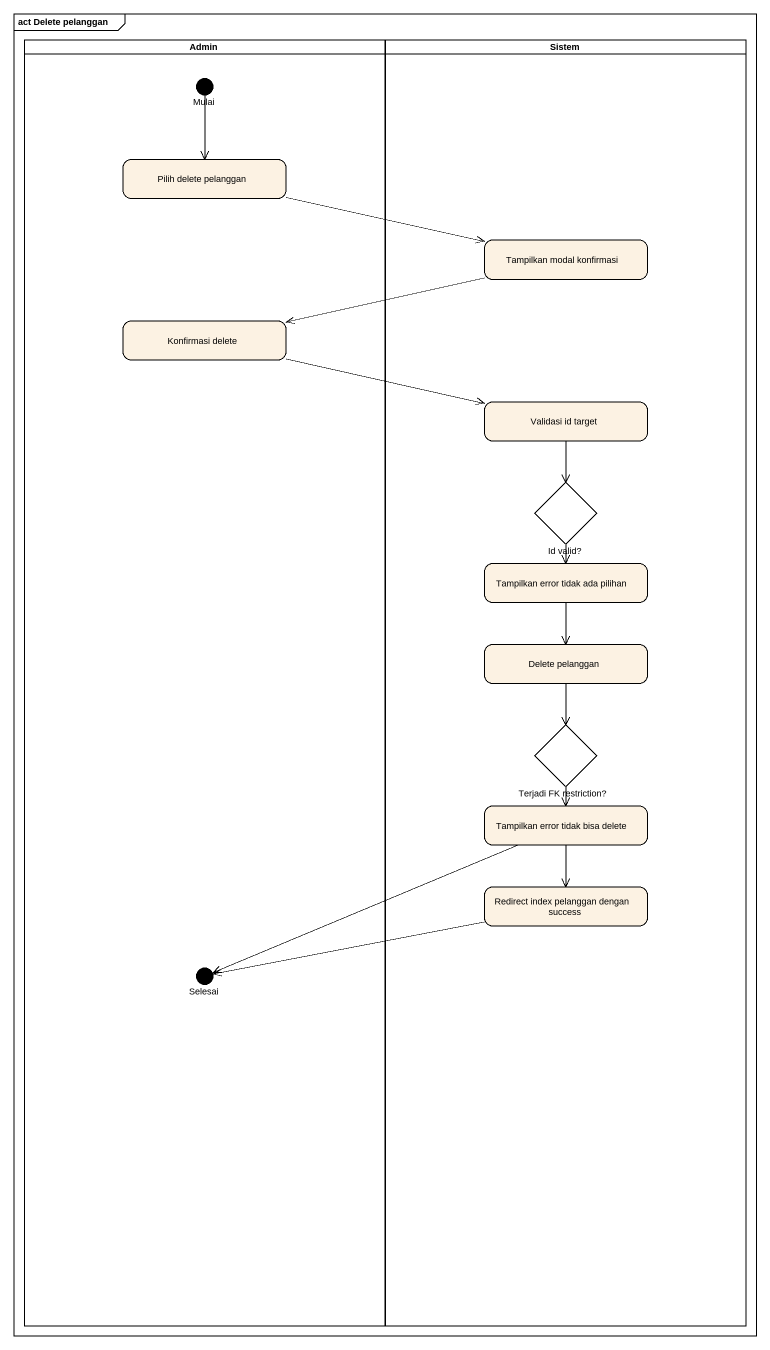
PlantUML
@startuml
mainframe act Delete pelanggan
hide empty description
state Admin <<partition>> {
  state Mulai <<choice>>
  state "Pilih delete pelanggan" as Pilih_delete_pelanggan
  state "Konfirmasi delete" as Konfirmasi_delete
  state Selesai <<choice>>
}
state Sistem <<partition>> {
  state "Tampilkan modal konfirmasi" as Tampilkan_modal_konfirmasi
  state "Validasi id target" as Validasi_id_target
  state "Id valid?" as Id_valid <<choice>>
  state "Tampilkan error tidak ada pilihan" as Tampilkan_error_tidak_ada
  state "Delete pelanggan" as Delete_pelanggan
  state "Terjadi FK restriction?" as Terjadi_FK_restriction <<choice>>
  state "Tampilkan error tidak bisa delete" as Tampilkan_error_tidak_bisa
  state "Redirect index pelanggan dengan success" as Redirect_index_pelanggan
}
Mulai --> Pilih_delete_pelanggan
Pilih_delete_pelanggan -right-> Tampilkan_modal_konfirmasi
Tampilkan_modal_konfirmasi -left-> Konfirmasi_delete
Konfirmasi_delete -right-> Validasi_id_target
Validasi_id_target --> Id_valid
Id_valid --> Tampilkan_error_tidak_ada
Id_valid --> Delete_pelanggan
Tampilkan_error_tidak_ada --> Delete_pelanggan
Tampilkan_error_tidak_ada --> Redirect_index_pelanggan
Delete_pelanggan --> Terjadi_FK_restriction
Terjadi_FK_restriction --> Tampilkan_error_tidak_bisa
Terjadi_FK_restriction --> Redirect_index_pelanggan
Tampilkan_error_tidak_bisa --> Redirect_index_pelanggan
Tampilkan_error_tidak_bisa -left-> Selesai
Redirect_index_pelanggan -left-> Selesai
@enduml
